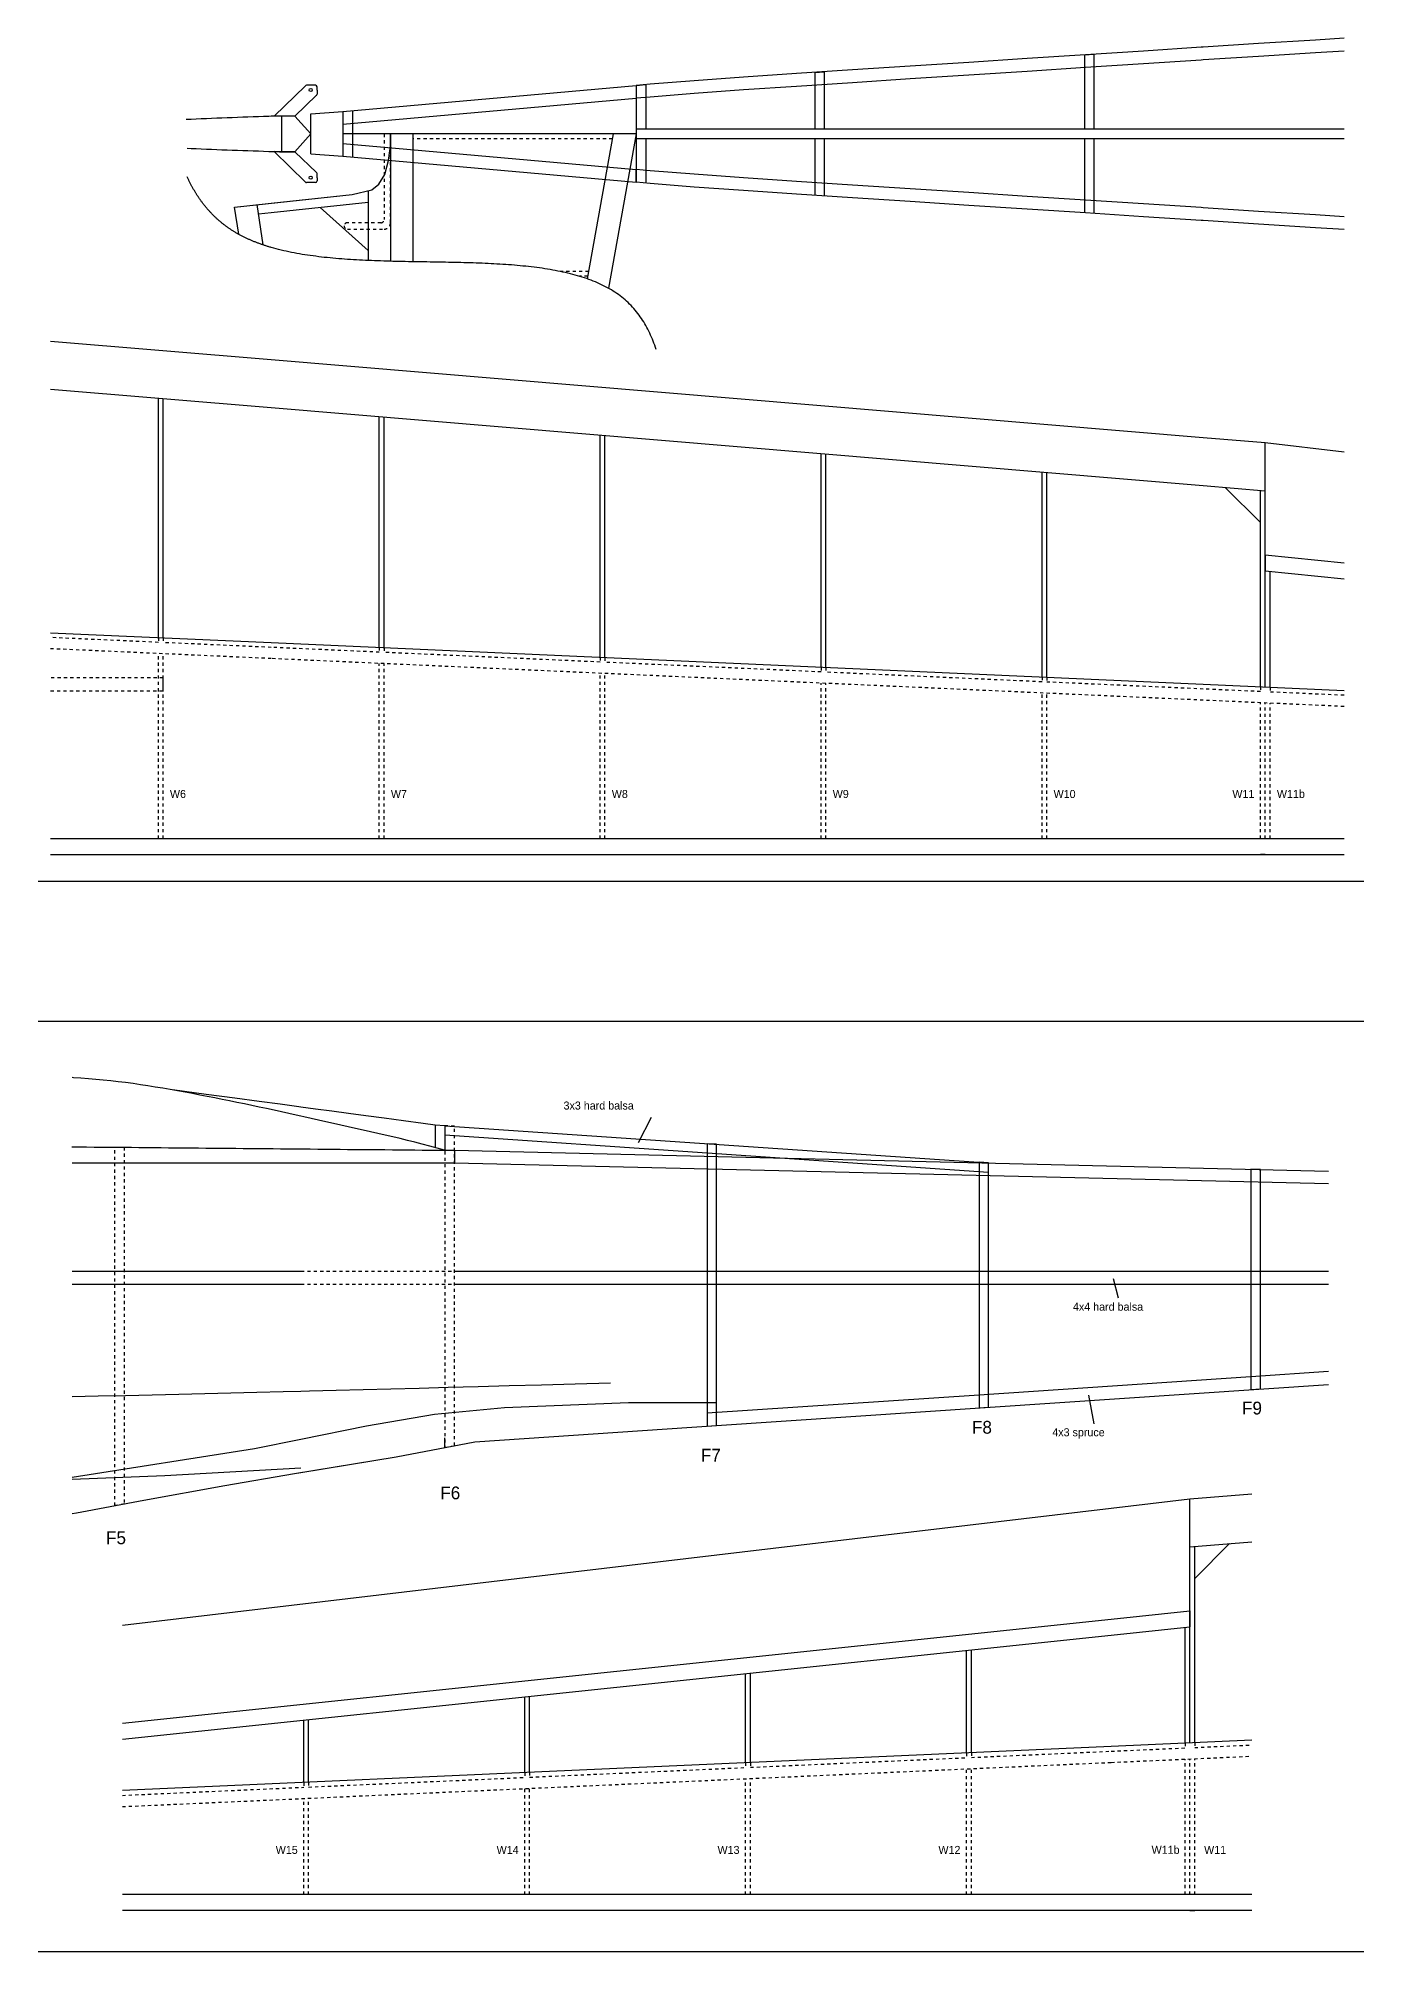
# Model space of a CAD drawing. Extents: x 177 to 1892, y 150 to 1101.
# Drawn here: x 611 to 1025, y 150 to 747 of the extents above; entities that cross this region are included whole.
import ezdxf

# ---------------------------------------------------------------- set-up
doc = ezdxf.new("R2010")
doc.units = 0
doc.linetypes.add('JIS_02_1_0', pattern=[2, 1, -1])
doc.layers.add('SÄLJ', color=7, linetype='CONTINUOUS')

# ---------------------------------------------------------------- blocks, each defined once
blk = doc.blocks.new('*U96')
at = {"layer": 'SÄLJ', "color": 253}
blk.add_text('W11', height=2.5, dxfattribs=at).set_placement((974.96, 180.32))
blk = doc.blocks.new('*U97')
at = {"layer": 'SÄLJ', "color": 253}
blk.add_text('W11b', height=2.5, dxfattribs=at).set_placement((958.56, 180.33))
blk = doc.blocks.new('*U98')
at = {"layer": 'SÄLJ', "color": 253}
blk.add_text('W12', height=2.5, dxfattribs=at).set_placement((892.01, 180.3))
blk = doc.blocks.new('*U99')
at = {"layer": 'SÄLJ', "color": 253}
blk.add_text('W13', height=2.5, dxfattribs=at).set_placement((823.04, 180.3))
blk = doc.blocks.new('*U100')
at = {"layer": 'SÄLJ', "color": 253}
blk.add_text('W14', height=2.5, dxfattribs=at).set_placement((754.08, 180.3))
blk = doc.blocks.new('*U101')
at = {"layer": 'SÄLJ', "color": 253}
blk.add_text('W15', height=2.5, dxfattribs=at).set_placement((685.11, 180.31))
blk = doc.blocks.new('*U108')
at = {"layer": 'SÄLJ', "color": 253}
blk.add_text('W6', height=2.5, dxfattribs=at).set_placement((652.08, 510.15))
blk = doc.blocks.new('*U109')
at = {"layer": 'SÄLJ', "color": 253}
blk.add_text('W7', height=2.5, dxfattribs=at).set_placement((721.07, 510.13))
blk = doc.blocks.new('*U110')
at = {"layer": 'SÄLJ', "color": 253}
blk.add_text('W8', height=2.5, dxfattribs=at).set_placement((790.03, 510.15))
blk = doc.blocks.new('*U111')
at = {"layer": 'SÄLJ', "color": 253}
blk.add_text('W9', height=2.5, dxfattribs=at).set_placement((859, 510.15))
blk = doc.blocks.new('*U112')
at = {"layer": 'SÄLJ', "color": 253}
blk.add_text('W10', height=2.5, dxfattribs=at).set_placement((927.96, 510.14))
blk = doc.blocks.new('*U113')
at = {"layer": 'SÄLJ', "color": 253}
blk.add_text('W11', height=2.5, dxfattribs=at).set_placement((983.77, 510.16))
blk = doc.blocks.new('*U114')
at = {"layer": 'SÄLJ', "color": 253}
blk.add_text('W11b', height=2.5, dxfattribs=at).set_placement((997.68, 510.17))
blk = doc.blocks.new('*U137')
at = {"layer": 'SÄLJ', "color": 253}
blk.add_text('F5', height=4, dxfattribs=at).set_placement((632.12, 277.05))
blk = doc.blocks.new('*U138')
at = {"layer": 'SÄLJ', "color": 253}
blk.add_text('F6', height=4, dxfattribs=at).set_placement((736.48, 291.07))
blk = doc.blocks.new('*U139')
at = {"layer": 'SÄLJ', "color": 253}
blk.add_text('F7', height=4, dxfattribs=at).set_placement((817.84, 302.85))
blk = doc.blocks.new('*U140')
at = {"layer": 'SÄLJ', "color": 253}
blk.add_text('F8', height=4, dxfattribs=at).set_placement((902.47, 311.57))
blk = doc.blocks.new('*U141')
at = {"layer": 'SÄLJ', "color": 253}
blk.add_text('F9', height=4, dxfattribs=at).set_placement((986.78, 317.57))
blk = doc.blocks.new('*U147')
at = {"layer": 'SÄLJ', "color": 253}
blk.add_text('4x3 spruce', height=2.5, dxfattribs=at).set_placement((927.56, 310.76))
blk = doc.blocks.new('*U148')
at = {"layer": 'SÄLJ', "color": 253}
blk.add_text('4x4 hard balsa', height=2.5, dxfattribs=at).set_placement((934, 349.98))
blk = doc.blocks.new('*U149')
at = {"layer": 'SÄLJ', "color": 253}
blk.add_text('3x3 hard balsa', height=2.5, dxfattribs=at).set_placement((774.97, 412.82))

msp = doc.modelspace()

# ---------------------------------------------------------------- linework, layer by layer
at = {"layer": 'SÄLJ'}
for p, q in [((937.59, 742.27), (940.59, 742.46)), ((937.59, 742.27), (937.59, 719.09)), ((940.59, 719.09), (940.59, 742.46)), ((853.44, 736.81), (856.44, 737.01)), ((853.44, 736.81), (853.44, 719.09)), ((856.44, 719.09), (856.44, 737.01)), ((694.38, 732.63), (684.61, 723.1)), ((697.87, 729.63), (691.03, 723.17)), ((697.53, 732.78), (694.73, 732.78)), ((698.03, 731.28), (698.03, 732.28)), ((698.03, 731.28), (698.03, 729.99)), ((706.03, 724.58), (797.63, 732.7)), ((797.63, 732.7), (800.63, 732.97)), ((797.63, 732.7), (797.63, 702.48)), ((797.63, 732.7), (797.63, 728.7)), ((800.63, 732.97), (800.63, 719.09)), ((696.03, 723.84), (706.03, 724.58)), ((696.03, 711.34), (696.03, 723.84)), ((706.03, 720.58), (797.63, 728.7)), ((706.03, 724.58), (706.03, 710.59)), ((709.03, 724.85), (709.03, 710.33)), ((691.03, 723.17), (684.61, 723.1)), ((691.03, 723.17), (687.03, 723.17)), ((696.03, 717.59), (691.03, 723.17)), ((691.03, 712), (696.03, 717.59)), ((797.63, 717.59), (706.03, 717.59)), ((720.94, 717.59), (720.94, 677.79)), ((720.94, 717.59), (720.94, 677.79)), ((727.94, 717.59), (727.94, 677.65)), ((782.42, 672.3), (790.52, 717.59)), ((691.03, 712), (684.61, 712.08)), ((694.38, 702.54), (684.61, 712.08)), ((687.03, 712), (691.03, 712)), ((697.87, 705.55), (691.03, 712)), ((696.03, 711.34), (706.03, 710.59)), ((706.03, 714.59), (797.63, 706.48)), ((800.63, 716.09), (800.63, 702.21)), ((853.44, 716.09), (853.44, 698.36)), ((856.44, 698.17), (856.44, 716.09)), ((937.59, 716.09), (937.59, 692.91)), ((940.59, 692.71), (940.59, 716.09)), ((706.03, 710.59), (797.63, 702.48)), ((797.63, 702.48), (797.63, 706.48)), ((697.53, 702.4), (694.73, 702.4)), ((698.03, 703.9), (698.03, 705.18)), ((698.03, 703.9), (698.03, 702.9)), ((713.94, 699.81), (713.94, 678.04)), ((679.26, 695.48), (681.11, 682.92)), ((713.94, 696.11), (683.71, 692.93)), ((713.94, 681.11), (699.02, 694.54)), ((683.71, 692.93), (679.7, 692.51)), ((683.71, 646.97), (614.84, 652.73)), ((974.7, 622.65), (683.71, 646.97)), ((683.71, 631.97), (614.84, 637.73)), ((648.48, 560.25), (648.48, 634.91)), ((649.98, 560.19), (649.98, 634.79)), ((974.7, 607.65), (683.71, 631.97)), ((717.45, 557.17), (717.45, 629.15)), ((718.95, 557.11), (718.95, 629.03)), ((786.41, 554.09), (786.41, 623.39)), ((787.91, 554.03), (787.91, 623.26)), ((994.06, 621.03), (974.7, 622.65)), ((855.38, 551.01), (855.38, 617.62)), ((856.88, 550.94), (856.88, 617.5)), ((1018.64, 618.12), (994.06, 621.03)), ((994.06, 544.82), (994.06, 621.03)), ((924.35, 547.93), (924.35, 611.86)), ((925.85, 547.86), (925.85, 611.73)), ((994.06, 606.03), (974.7, 607.65)), ((981.65, 607.07), (992.56, 596.16)), ((992.56, 544.88), (992.56, 606.16)), ((1018.64, 583.45), (994.06, 586.03)), ((994.06, 586.03), (994.06, 581.03)), ((1018.64, 578.45), (994.06, 581.03)), ((995.56, 544.75), (995.56, 580.87)), ((614.84, 561.76), (683.71, 558.68)), ((683.71, 558.68), (974.7, 545.68)), ((649.98, 543.65), (649.98, 547.65)), ((974.7, 545.68), (1018.64, 543.72)), ((614.84, 497.45), (683.71, 497.45)), ((683.71, 497.45), (974.7, 497.45)), ((974.7, 497.45), (1018.64, 497.45)), ((994.06, 492.45), (992.56, 492.45)), ((994.06, 492.45), (995.56, 492.45)), ((734.88, 407.99), (734.88, 400.91)), ((737.88, 407.78), (907.66, 396.13)), ((737.88, 407.6), (737.88, 400.12)), ((819.77, 399.16), (737.88, 404.78)), ((740.88, 400.12), (1013.83, 393.6)), ((1013.83, 389.58), (740.88, 396.06)), ((907.66, 393.13), (819.77, 399.16)), ((621.58, 362.29), (692.99, 362.29)), ((740.88, 362.29), (1013.83, 362.29)), ((621.58, 358.29), (692.99, 358.29)), ((740.88, 358.29), (1013.83, 358.29)), ((822.77, 314.14), (822.77, 317.14)), ((737.88, 307.25), (737.88, 310.25)), ((637.24, 251.74), (945.93, 288.28)), ((945.93, 288.28), (970.51, 291.19)), ((970.51, 291.19), (989.87, 292.81)), ((970.51, 214.98), (970.51, 291.19)), ((970.51, 276.19), (989.87, 277.81)), ((982.92, 277.23), (972.01, 266.32)), ((972.01, 215.05), (972.01, 276.32)), ((637.24, 221.16), (945.93, 253.61)), ((945.93, 253.61), (970.51, 256.19)), ((945.93, 248.61), (970.51, 251.19)), ((970.51, 256.19), (970.51, 251.19)), ((637.24, 216.16), (945.93, 248.61)), ((969.01, 214.91), (969.01, 251.04)), ((900.79, 211.87), (900.79, 243.87)), ((902.29, 211.93), (902.29, 244.02)), ((831.82, 208.79), (831.82, 236.62)), ((833.32, 208.85), (833.32, 236.77)), ((762.86, 205.7), (762.86, 229.37)), ((764.36, 205.77), (764.36, 229.53)), ((693.89, 202.62), (693.89, 222.12)), ((695.39, 202.69), (695.39, 222.28)), ((989.87, 215.84), (945.93, 213.88)), ((945.93, 213.88), (637.24, 200.09)), ((945.93, 167.61), (637.24, 167.61)), ((989.87, 167.61), (945.93, 167.61)), ((970.51, 162.61), (969.01, 162.61)), ((970.51, 162.61), (972.01, 162.61))]:
    msp.add_line(p, q, dxfattribs=at)
at = {"layer": 'SÄLJ', "linetype": 'JIS_02_1_0'}
for p, q in [((790.25, 716.09), (727.94, 716.09)), ((782.83, 674.6), (773.98, 674.6)), ((782.56, 673.1), (779.98, 673.1)), ((648.48, 558.75), (614.84, 560.26)), ((683.71, 553.68), (614.84, 556.76)), ((648.48, 560.25), (648.48, 558.75)), ((649.98, 560.19), (649.98, 558.69)), ((683.71, 557.18), (649.98, 558.69)), ((717.45, 555.67), (683.71, 557.18)), ((717.45, 557.17), (717.45, 555.67)), ((718.95, 557.11), (718.95, 555.61)), ((648.48, 497.45), (648.48, 555.25)), ((649.98, 497.45), (649.98, 555.19)), ((974.7, 540.68), (683.71, 553.68)), ((717.45, 497.45), (717.45, 552.17)), ((786.41, 552.59), (718.95, 555.61)), ((718.95, 497.45), (718.95, 552.11)), ((786.41, 554.09), (786.41, 552.59)), ((787.91, 554.03), (787.91, 552.53)), ((855.38, 549.51), (787.91, 552.53)), ((855.38, 551.01), (855.38, 549.51)), ((856.88, 550.94), (856.88, 549.44)), ((649.98, 547.65), (614.84, 547.65)), ((786.41, 497.45), (786.41, 549.09)), ((787.91, 497.45), (787.91, 549.03)), ((855.38, 497.45), (855.38, 546.01)), ((924.35, 546.43), (856.88, 549.44)), ((856.88, 497.45), (856.88, 545.94)), ((924.35, 547.93), (924.35, 546.43)), ((925.85, 547.86), (925.85, 546.36)), ((974.7, 544.18), (925.85, 546.36)), ((992.56, 543.38), (974.7, 544.18)), ((992.56, 544.88), (992.56, 543.38)), ((995.56, 544.75), (995.56, 543.25)), ((614.84, 543.65), (649.98, 543.65)), ((924.35, 497.45), (924.35, 542.93)), ((925.85, 497.45), (925.85, 542.86)), ((1018.64, 538.72), (974.7, 540.68)), ((992.56, 497.45), (992.56, 539.88)), ((994.06, 497.45), (994.06, 539.82)), ((1018.64, 542.22), (995.56, 543.25)), ((995.56, 497.45), (995.56, 539.75)), ((692.99, 362.29), (740.88, 362.29)), ((692.99, 358.29), (740.88, 358.29)), ((833.32, 207.35), (900.79, 210.37)), ((900.79, 211.87), (900.79, 210.37)), ((902.29, 210.43), (945.93, 212.38)), ((902.29, 211.93), (902.29, 210.43)), ((945.93, 212.38), (969.01, 213.41)), ((945.93, 208.88), (989.87, 210.84)), ((969.01, 214.91), (969.01, 213.41)), ((969.01, 167.61), (969.01, 209.91)), ((970.51, 167.61), (970.51, 209.98)), ((972.01, 215.05), (972.01, 213.55)), ((972.01, 213.55), (989.87, 214.34)), ((972.01, 167.61), (972.01, 210.05)), ((637.24, 195.09), (945.93, 208.88)), ((695.39, 201.19), (762.86, 204.2)), ((762.86, 205.7), (762.86, 204.2)), ((764.36, 204.27), (831.82, 207.29)), ((764.36, 205.77), (764.36, 204.27)), ((831.82, 208.79), (831.82, 207.29)), ((831.82, 167.61), (831.82, 203.79)), ((833.32, 208.85), (833.32, 207.35)), ((833.32, 167.61), (833.32, 203.85)), ((900.79, 167.61), (900.79, 206.87)), ((902.29, 167.61), (902.29, 206.93)), ((637.24, 198.59), (693.89, 201.12)), ((693.89, 202.62), (693.89, 201.12)), ((693.89, 167.61), (693.89, 197.62)), ((695.39, 202.69), (695.39, 201.19)), ((695.39, 167.61), (695.39, 197.69)), ((762.86, 167.61), (762.86, 200.7)), ((764.36, 167.61), (764.36, 200.77))]:
    msp.add_line(p, q, dxfattribs=at)
at = {"layer": 'SÄLJ', "color": 3}
msp.add_line((706.48, 688.83), (706.48, 688.83), dxfattribs=at)
at = {"layer": 'SÄLJ', "color": 253}
for p, q in [((802.33, 410.35), (798.27, 402.41)), ((948.2, 353.91), (946.62, 359.92)), ((940.64, 314.69), (938.93, 323.6))]:
    msp.add_line(p, q, dxfattribs=at)
at = {"layer": 'SÄLJ'}
for points in [[(1018.64, 747.45), (1009.76, 746.91), (991.92, 745.78), (974.7, 744.68)], [(974.7, 744.68), (974.01, 744.63), (956, 743.47), (937.91, 742.29), (919.74, 741.1), (901.48, 739.92), (883.2, 738.75), (865.16, 737.58), (847.69, 736.43), (831.13, 735.3), (815.79, 734.18), (802, 733.09), (797.63, 732.7)], [(1018.64, 743.45), (1009.76, 742.91), (991.92, 741.78), (974.7, 740.68)], [(974.7, 740.68), (974.01, 740.63), (956, 739.47), (937.91, 738.29), (919.74, 737.1), (901.48, 735.92), (883.2, 734.75), (865.16, 733.58), (847.69, 732.43), (831.13, 731.3), (815.79, 730.18), (802, 729.09), (797.63, 728.7)], [(673.55, 686.21), (672.29, 694.74), (708.97, 698.61), (715.15, 700.1), (717.31, 701.89), (719.2, 704.91), (720.33, 709.24), (720.94, 713.89), (720.94, 717.59)], [(683.71, 695.95), (708.97, 698.61), (715.15, 700.1), (717.31, 701.89), (719.2, 704.91), (720.33, 709.24), (720.94, 713.89), (720.94, 717.59)], [(797.63, 717.59), (789.01, 669.37)], [(797.63, 717.59), (789.01, 669.37)], [(974.7, 719.09), (797.63, 719.09)], [(1018.64, 719.09), (974.7, 719.09)], [(974.7, 716.09), (797.63, 716.09)], [(1018.64, 716.09), (974.7, 716.09)], [(974.7, 694.5), (974.01, 694.54), (956, 695.71), (937.91, 696.89), (919.74, 698.07), (901.48, 699.25), (883.2, 700.43), (865.16, 701.59), (847.69, 702.74), (831.13, 703.88), (815.79, 704.99), (802, 706.08), (797.63, 706.48)], [(974.7, 690.5), (974.01, 690.54), (956, 691.71), (937.91, 692.89), (919.74, 694.07), (901.48, 695.25), (883.2, 696.43), (865.16, 697.59), (847.69, 698.74), (831.13, 699.88), (815.79, 700.99), (802, 702.08), (797.63, 702.48)], [(673.55, 686.21), (672.29, 694.74), (683.71, 695.95)], [(1018.64, 691.72), (1009.76, 692.27), (991.92, 693.39), (974.7, 694.5)], [(1018.64, 687.72), (1009.76, 688.27), (991.92, 689.39), (974.7, 690.5)], [(614.84, 492.45), (683.71, 492.45)], [(683.71, 492.45), (974.7, 492.45)], [(974.7, 492.45), (1018.64, 492.45)], [(692.99, 413.58), (692.28, 413.68), (686.49, 414.45), (679.93, 415.33), (672.32, 416.34), (663.39, 417.53), (652.84, 418.93)], [(737.88, 407.78), (734.88, 407.99), (731.14, 408.48), (724.98, 409.3), (719.01, 410.09), (713.27, 410.86), (707.83, 411.6), (702.67, 412.29), (697.58, 412.97), (692.99, 413.58)], [(621.42, 401.19), (628.4, 401.12), (649.35, 400.93), (672.63, 400.72), (688.93, 400.57), (692.99, 400.53)], [(692.99, 400.53), (707.55, 400.39), (721.52, 400.27), (735.49, 400.14), (737.82, 400.12), (740.88, 400.12), (740.88, 396.06)], [(819.77, 402.16), (819.77, 313.94), (822.77, 314.14), (822.77, 401.96), (819.77, 402.16)], [(692.99, 396.06), (621.58, 396.06)], [(740.88, 396.06), (692.99, 396.06)], [(904.7, 396.34), (904.7, 319.64), (907.66, 319.84), (907.66, 396.13), (904.7, 396.34)], [(989.55, 394.18), (989.55, 325.34), (992.55, 325.54), (992.55, 394.11), (989.55, 394.18)], [(1013.83, 330.97), (989.55, 329.34), (904.7, 323.64), (819.77, 317.94), (819.77, 313.94), (822.77, 314.14), (1013.83, 326.97)], [(692.99, 324.76), (687.41, 324.62), (679.26, 324.41), (671.13, 324.21), (663, 324.02), (654.82, 323.82), (646.55, 323.63), (638.18, 323.44), (629.69, 323.25), (621.58, 323.07)], [(789.59, 327.38), (778.64, 327.07), (768.13, 326.77), (758.04, 326.49), (748.32, 326.22), (738.94, 325.96), (729.85, 325.72), (721.01, 325.48), (712.39, 325.26), (703.94, 325.04), (695.62, 324.82), (692.99, 324.76)], [(822.77, 321.16), (795.29, 321.16), (756.55, 319.65), (734.65, 317.56), (713.42, 313.91), (692.99, 309.78)], [(692.99, 299.49), (722.74, 304.33), (747.31, 309.07), (822.77, 314.14), (822.77, 320.98)], [(621.58, 286.68), (622.86, 286.89), (643.93, 290.77), (669.22, 295.37), (690.95, 299.16), (722.74, 304.33), (747.31, 309.07), (822.77, 314.14)], [(692.99, 309.78), (678.52, 306.85), (621.58, 297.89)], [(621.58, 297.41), (650.5, 298.47), (692.99, 300.94)], [(621.58, 286.68), (622.86, 286.89), (643.93, 290.77), (669.22, 295.37), (690.95, 299.16), (692.99, 299.49)], [(945.93, 162.61), (637.24, 162.61)], [(989.87, 162.61), (945.93, 162.61)]]:
    msp.add_lwpolyline(points, dxfattribs=at)
at = {"layer": 'SÄLJ', "linetype": 'CONTINUOUS'}
for points in [[(683.71, 723.07), (682.97, 723.05), (681.34, 722.99), (679.7, 722.94), (678.07, 722.88), (676.44, 722.83), (674.81, 722.77), (673.18, 722.71), (671.55, 722.65), (669.93, 722.59), (668.31, 722.52), (666.7, 722.46), (665.08, 722.4), (663.48, 722.33), (661.88, 722.27), (660.28, 722.2), (658.69, 722.13), (657.11, 722.06)], [(687.03, 723.17), (686.24, 723.15), (684.61, 723.1), (683.71, 723.07)], [(683.71, 712.1), (684.61, 712.08), (686.24, 712.03), (687.03, 712), (687.03, 723.17)], [(657.46, 713.1), (658.69, 713.04), (660.28, 712.98), (661.88, 712.91), (663.48, 712.84), (665.08, 712.78), (666.7, 712.71), (668.31, 712.65), (669.93, 712.59), (671.55, 712.53), (673.18, 712.47), (674.81, 712.41), (676.44, 712.35), (678.07, 712.29), (679.7, 712.24), (681.34, 712.18), (682.97, 712.13), (683.71, 712.1)], [(692.99, 410.76), (691.53, 411.09), (689.22, 411.6), (686.9, 412.1), (684.59, 412.6), (682.27, 413.1), (679.96, 413.6), (677.64, 414.09), (675.33, 414.57), (673.01, 415.05), (670.69, 415.53), (668.38, 415.99), (666.06, 416.45), (663.74, 416.9), (661.43, 417.35), (659.11, 417.79), (656.79, 418.22), (654.47, 418.64), (652.16, 419.06), (649.84, 419.46), (647.52, 419.85), (645.2, 420.22), (642.88, 420.57), (640.57, 420.91), (638.25, 421.22), (635.92, 421.51), (633.6, 421.78), (631.28, 422.02), (628.96, 422.23), (626.63, 422.43), (624.31, 422.6), (621.98, 422.76), (621.58, 422.78)], [(737.82, 400.12), (735.51, 400.75), (733.2, 401.37), (730.88, 401.98), (728.57, 402.59), (726.26, 403.17), (723.94, 403.73), (721.63, 404.29), (719.31, 404.83), (717, 405.37), (714.68, 405.9), (712.37, 406.42), (710.05, 406.94), (707.74, 407.47), (705.42, 407.99), (703.11, 408.5), (700.79, 409.02), (698.48, 409.54), (696.16, 410.06), (693.85, 410.57), (692.99, 410.76)], [(621.58, 401.18), (623.74, 401.17), (626.07, 401.14), (628.4, 401.12), (630.73, 401.1), (633.06, 401.08), (635.38, 401.06), (637.71, 401.04), (640.04, 401.02), (642.37, 400.99), (644.7, 400.97), (647.02, 400.95), (649.35, 400.93), (651.68, 400.91), (654.01, 400.89), (656.34, 400.87), (658.66, 400.84), (660.99, 400.82), (663.32, 400.8), (665.65, 400.78), (667.98, 400.76), (670.3, 400.74), (672.63, 400.72), (674.96, 400.69), (677.29, 400.67), (679.62, 400.65), (681.94, 400.63), (684.27, 400.61), (686.6, 400.59), (688.93, 400.57), (691.26, 400.54), (692.99, 400.53)], [(692.99, 400.53), (693.58, 400.52), (695.91, 400.5), (698.24, 400.48), (700.57, 400.46), (702.9, 400.44), (705.22, 400.42), (707.55, 400.39), (709.88, 400.37), (712.21, 400.35), (714.54, 400.33), (716.86, 400.31), (719.19, 400.29), (721.52, 400.27), (723.85, 400.25), (726.18, 400.22), (728.5, 400.2), (730.83, 400.18), (733.16, 400.16), (735.49, 400.14), (737.82, 400.12), (737.82, 400.12)]]:
    msp.add_lwpolyline(points, dxfattribs=at)
at = {"layer": 'SÄLJ', "linetype": 'JIS_02_1_0'}
msp.add_lwpolyline([(718.94, 717.59), (718.94, 690.83, -0.414214), (717.94, 689.83), (707.48, 689.83, 0.414214), (706.48, 688.83, 0.414214), (707.48, 687.83), (718.94, 687.83, 0.414214), (720.94, 689.83), (720.94, 717.59)], format="xyb", dxfattribs=at)
at = {"layer": 'SÄLJ', "color": 3}
for points in [[(1024.78, 484.05), (610.98, 484.05)], [(610.98, 440.45), (1024.78, 440.45)], [(1024.78, 149.75), (610.98, 149.75)]]:
    msp.add_lwpolyline(points, dxfattribs=at)
at = {"layer": 'SÄLJ', "linetype": 'JIS_02_1_0'}
for points in [[(737.88, 407.78), (737.88, 307.25), (740.88, 307.83), (740.88, 407.58), (737.88, 407.78)], [(634.83, 401.06), (637.83, 401.04), (637.83, 289.64), (634.83, 289.09), (634.83, 401.06)]]:
    msp.add_lwpolyline(points, dxfattribs=at)
at = {"layer": 'SÄLJ'}
for points in [[(683.71, 682.1, 0), (683.47, 682.17, 0), (683.24, 682.24, 0), (683, 682.32, 0), (682.76, 682.39, 0), (682.53, 682.46, 0), (682.29, 682.53, 0), (682.06, 682.61, 0), (681.82, 682.68, 0), (681.59, 682.76, 0), (681.36, 682.84, 0), (681.13, 682.91, 0), (680.9, 682.99, 0), (680.67, 683.07, 0), (680.44, 683.15, 0), (680.22, 683.23, 0), (679.99, 683.31, 0), (679.76, 683.4, 0), (679.54, 683.48, 0), (679.32, 683.56, 0), (679.09, 683.65, 0), (678.87, 683.74, 0), (678.65, 683.82, 0), (678.43, 683.91, 0), (678.21, 684, 0), (677.99, 684.09, 0), (677.77, 684.18, 0), (677.56, 684.27, 0), (677.34, 684.36, 0), (677.13, 684.45, 0), (676.91, 684.55, 0), (676.7, 684.64, 0), (676.49, 684.74, 0), (676.28, 684.83, 0), (676.07, 684.93, 0), (675.86, 685.03, 0), (675.65, 685.13, 0), (675.45, 685.23, 0), (675.24, 685.33, 0), (675.04, 685.43, 0), (674.83, 685.53, 0), (674.63, 685.63, 0), (674.43, 685.74, 0), (674.23, 685.85, 0), (674.03, 685.95, 0), (673.83, 686.06, 0), (673.63, 686.17, 0), (673.43, 686.28, 0), (673.24, 686.39, 0), (673.04, 686.5, 0), (672.85, 686.61, 0), (672.65, 686.72, 0), (672.46, 686.84, 0), (672.27, 686.95, 0), (672.08, 687.07, 0), (671.89, 687.18, 0), (671.71, 687.3, 0), (671.52, 687.42, 0), (671.33, 687.54, 0), (671.15, 687.66, 0), (670.97, 687.78, 0), (670.78, 687.91, 0), (670.6, 688.03, 0), (670.42, 688.15, 0), (670.24, 688.28, 0), (670.06, 688.41, 0), (669.88, 688.53, 0), (669.71, 688.66, 0), (669.53, 688.79, 0), (669.36, 688.92, 0), (669.18, 689.05, 0), (669.01, 689.19, 0), (668.84, 689.32, 0), (668.67, 689.45, 0), (668.5, 689.59, 0), (668.33, 689.72, 0), (668.16, 689.86, 0), (668, 690, 0), (667.83, 690.14, 0), (667.67, 690.27, 0), (667.5, 690.42, 0), (667.34, 690.56, 0), (667.18, 690.7, 0), (667.02, 690.84, 0), (666.86, 690.99, 0), (666.7, 691.13, 0), (666.54, 691.28, 0), (666.38, 691.42, 0), (666.23, 691.57, 0), (666.07, 691.72, 0), (665.92, 691.87, 0), (665.77, 692.02, 0), (665.62, 692.17, 0), (665.46, 692.32, 0), (665.31, 692.48, 0), (665.16, 692.63, 0), (665.01, 692.78, 0), (664.87, 692.94, 0), (664.72, 693.1, 0), (664.58, 693.25, 0), (664.43, 693.41, 0), (664.29, 693.57, 0), (664.14, 693.73, 0), (664, 693.89, 0), (663.86, 694.05, 0), (663.72, 694.21, 0), (663.58, 694.38, 0), (663.44, 694.54, 0), (663.31, 694.71, 0), (663.17, 694.87, 0), (663.03, 695.04, 0), (662.9, 695.21, 0), (662.77, 695.37, 0), (662.63, 695.54, 0), (662.5, 695.71, 0), (662.37, 695.88, 0), (662.24, 696.06, 0), (662.11, 696.23, 0), (661.98, 696.4, 0), (661.86, 696.58, 0), (661.73, 696.75, 0), (661.6, 696.93, 0), (661.48, 697.1, 0), (661.35, 697.28, 0), (661.23, 697.46, 0), (661.11, 697.64, 0), (660.99, 697.82, 0), (660.87, 698, 0), (660.75, 698.18, 0), (660.63, 698.36, 0), (660.51, 698.55, 0), (660.39, 698.73, 0), (660.28, 698.92, 0), (660.16, 699.1, 0), (660.05, 699.29, 0), (659.93, 699.48, 0), (659.82, 699.66, 0), (659.71, 699.85, 0), (659.6, 700.04, 0), (659.49, 700.23, 0), (659.38, 700.42, 0), (659.27, 700.62, 0), (659.16, 700.81, 0), (659.06, 701, 0), (658.95, 701.2, 0), (658.85, 701.39, 0), (658.74, 701.59, 0), (658.64, 701.78, 0), (658.53, 701.98, 0), (658.43, 702.18, 0), (658.33, 702.38, 0), (658.23, 702.58, 0), (658.13, 702.78, 0), (658.03, 702.98, 0), (657.94, 703.18, 0), (657.84, 703.38, 0), (657.74, 703.59, 0), (657.65, 703.79, 0), (657.55, 704, 0), (657.46, 704.2, 0)], [(803.87, 650.23, 0), (803.65, 650.9, 0), (803.42, 651.56, 0), (803.19, 652.21, 0), (802.94, 652.85, 0), (802.69, 653.49, 0), (802.43, 654.12, 0), (802.15, 654.74, 0), (801.87, 655.35, 0), (801.58, 655.95, 0), (801.28, 656.55, 0), (800.97, 657.13, 0), (800.65, 657.71, 0), (800.33, 658.28, 0), (799.99, 658.84, 0), (799.64, 659.4, 0), (799.28, 659.94, 0), (798.91, 660.47, 0), (798.53, 661, 0), (798.14, 661.52, 0), (797.75, 662.02, 0), (797.34, 662.52, 0), (796.92, 663.01, 0), (796.49, 663.49, 0), (796.04, 663.96, 0), (795.59, 664.42, 0), (795.13, 664.88, 0), (794.66, 665.32, 0), (794.17, 665.75, 0), (793.68, 666.17, 0), (793.17, 666.59, 0), (792.65, 666.99, 0), (792.12, 667.38, 0), (791.59, 667.76, 0), (791.03, 668.14, 0), (790.47, 668.5, 0), (789.9, 668.85, 0), (789.31, 669.2, 0), (788.72, 669.53, 0), (788.11, 669.85, 0), (787.49, 670.17, 0), (786.87, 670.48, 0), (786.23, 670.77, 0), (785.58, 671.06, 0), (784.92, 671.34, 0), (784.26, 671.61, 0), (783.58, 671.88, 0), (782.9, 672.13, 0), (782.2, 672.38, 0), (781.5, 672.62, 0), (780.78, 672.85, 0), (780.06, 673.07, 0), (779.33, 673.28, 0), (778.59, 673.49, 0), (777.85, 673.69, 0), (777.09, 673.89, 0), (776.33, 674.07, 0), (775.56, 674.25, 0), (774.78, 674.43, 0), (773.99, 674.59, 0), (773.2, 674.75, 0), (772.4, 674.91, 0), (771.59, 675.05, 0), (770.77, 675.2, 0), (769.95, 675.33, 0), (769.12, 675.46, 0), (768.29, 675.59, 0), (767.45, 675.71, 0), (766.6, 675.82, 0), (765.75, 675.93, 0), (764.89, 676.03, 0), (764.02, 676.13, 0), (763.15, 676.22, 0), (762.28, 676.31, 0), (761.39, 676.4, 0), (760.51, 676.48, 0), (759.62, 676.55, 0), (758.72, 676.63, 0), (757.82, 676.7, 0), (756.92, 676.76, 0), (756.01, 676.82, 0), (755.09, 676.88, 0), (754.18, 676.93, 0), (753.25, 676.98, 0), (752.33, 677.03, 0), (751.4, 677.08, 0), (750.47, 677.12, 0), (749.53, 677.16, 0), (748.6, 677.19, 0), (747.65, 677.23, 0), (746.71, 677.26, 0), (745.76, 677.29, 0), (744.82, 677.32, 0), (743.87, 677.35, 0), (742.91, 677.37, 0), (741.96, 677.39, 0), (741, 677.41, 0), (740.04, 677.44, 0), (739.08, 677.46, 0), (738.12, 677.47, 0), (737.15, 677.49, 0), (736.19, 677.51, 0), (735.23, 677.52, 0), (734.26, 677.54, 0), (733.29, 677.56, 0), (732.33, 677.57, 0), (731.36, 677.59, 0), (730.39, 677.6, 0), (729.42, 677.62, 0), (728.46, 677.64, 0), (727.49, 677.65, 0), (726.52, 677.67, 0), (725.56, 677.69, 0), (724.59, 677.71, 0), (723.63, 677.73, 0), (722.67, 677.75, 0), (721.7, 677.77, 0), (720.74, 677.8, 0), (719.78, 677.83, 0), (718.83, 677.86, 0), (717.87, 677.89, 0), (716.92, 677.92, 0), (715.97, 677.95, 0), (715.02, 677.99, 0), (714.07, 678.03, 0), (713.13, 678.07, 0), (712.19, 678.12, 0), (711.25, 678.17, 0), (710.32, 678.22, 0), (709.38, 678.27, 0), (708.46, 678.33, 0), (707.53, 678.39, 0), (706.61, 678.46, 0), (705.7, 678.52, 0), (704.78, 678.6, 0), (703.87, 678.67, 0), (702.97, 678.75, 0), (702.07, 678.84, 0), (701.17, 678.93, 0), (700.28, 679.02, 0), (699.4, 679.12, 0), (698.52, 679.23, 0), (697.64, 679.34, 0), (696.77, 679.45, 0), (695.91, 679.57, 0), (695.05, 679.7, 0), (694.2, 679.83, 0), (693.35, 679.96, 0), (692.51, 680.11, 0), (691.67, 680.25, 0), (690.85, 680.41, 0), (690.02, 680.57, 0), (689.21, 680.74, 0), (688.4, 680.91, 0), (687.6, 681.09, 0), (686.81, 681.28, 0), (686.02, 681.48, 0), (685.25, 681.68, 0), (684.47, 681.89, 0), (683.71, 682.1, 0)]]:
    msp.add_polyline3d(points, dxfattribs=at)
for centre in [(696.03, 731.28), (696.03, 703.9)]:
    msp.add_circle(centre, 0.5, dxfattribs=at)
for centre, start, end in [((694.73, 732.28), 90, 134.29456), ((697.53, 732.28), 0, 90), ((697.53, 729.99), 313.33765, 0), ((697.53, 705.18), 0, 46.66235), ((694.73, 702.9), 225.70544, 270), ((697.53, 702.9), 270, 0)]:
    msp.add_arc(centre, 0.5, start, end, dxfattribs=at)

# ---------------------------------------------------------------- block references
at = {"layer": 'SÄLJ', "color": 3}
for name in ['*U108', '*U109', '*U110', '*U111', '*U112', '*U113', '*U114', '*U149', '*U148', '*U141', '*U140', '*U147', '*U139', '*U138', '*U137', '*U101', '*U100', '*U99', '*U98', '*U97', '*U96']:
    msp.add_blockref(name, (0, 0), dxfattribs=at)

doc.saveas('drawing.dxf')
